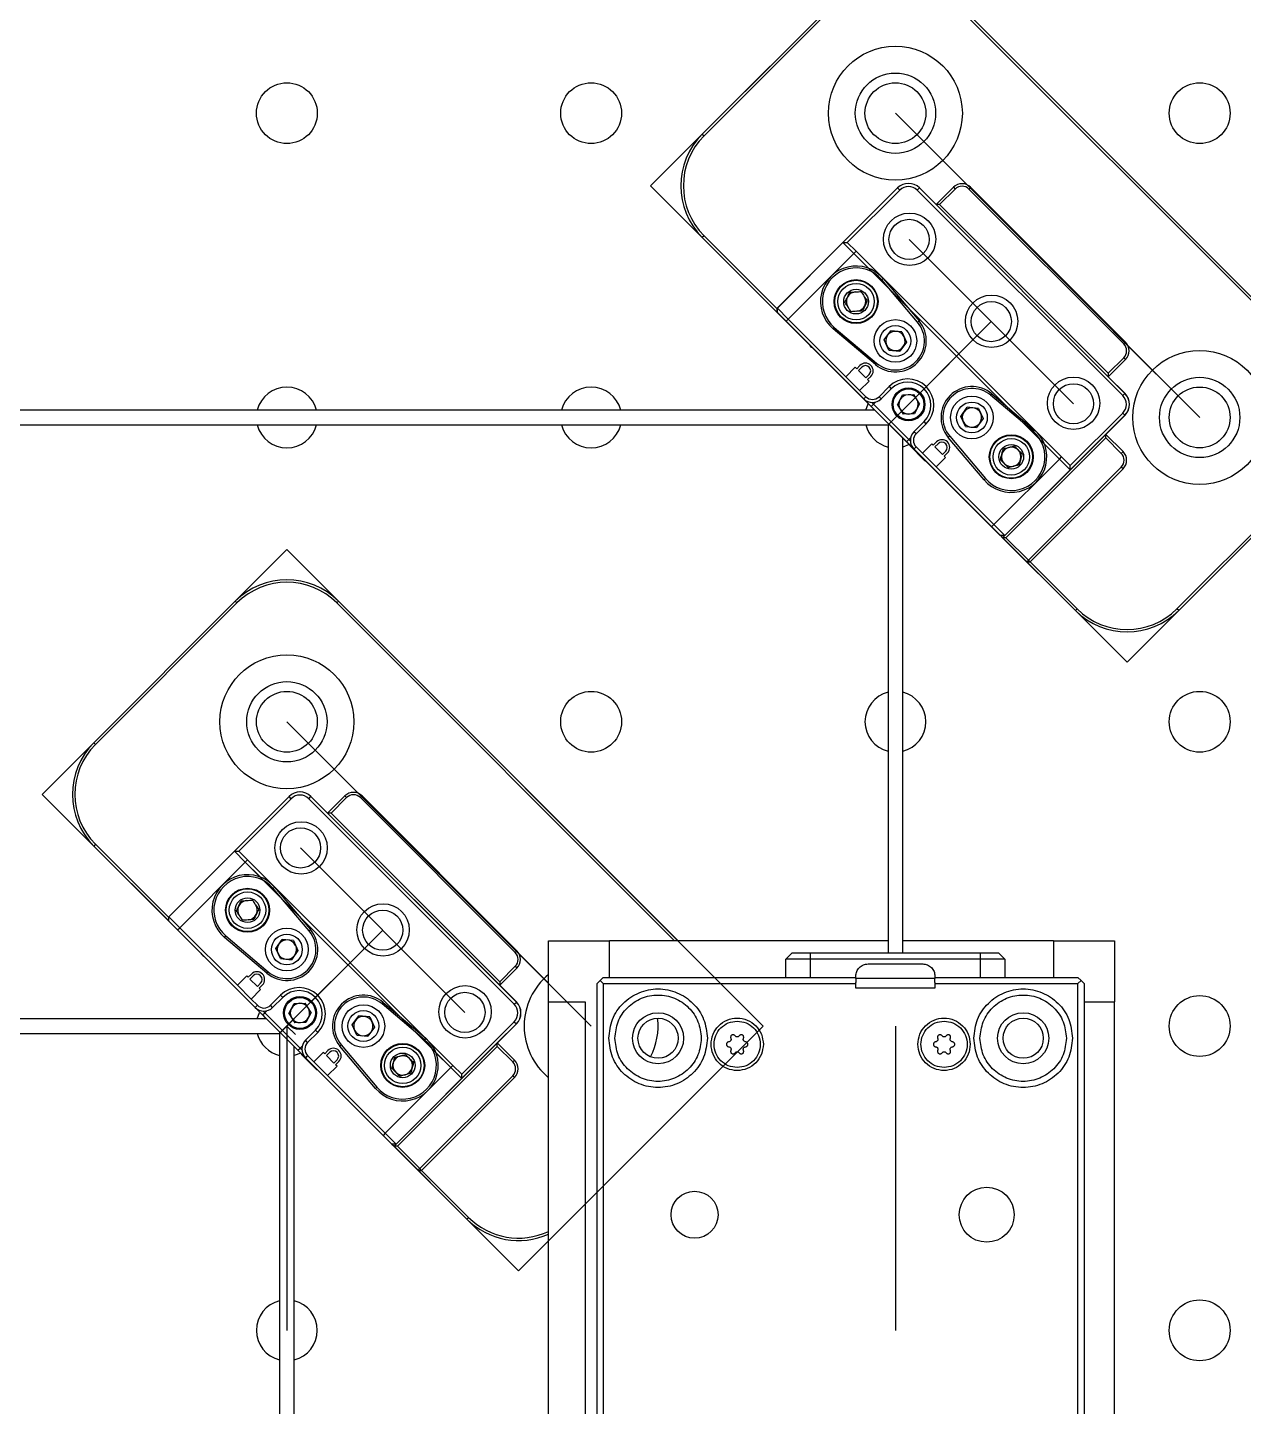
# Model space of a CAD drawing. Header units: millimetres. Extents: x 0 to 210, y 0 to 297.
# Drawn here: x 54.33 to 74.31, y 96.5 to 119.16 of the extents above; entities that cross this region are included whole.
import ezdxf

# ---------------------------------------------------------------- set-up
doc = ezdxf.new("R2010")
doc.units = ezdxf.units.MM
doc.linetypes.add('CENTERX2', pattern=[20.32, 12.7, -2.54, 2.54, -2.54])

msp = doc.modelspace()

# ---------------------------------------------------------------- linework, layer by layer
at = {"color": 7, "linetype": 'Continuous'}
for p, q in [((64.5694, 116.5608), (68.5911, 120.5825)), ((76.4195, 112.7541), (68.5911, 120.5825)), ((72.3978, 108.7324), (64.5694, 116.5608)), ((67.9086, 115.4482), (66.8309, 114.3705)), ((71.2851, 112.0716), (67.9086, 115.4482)), ((68.7111, 112.8741), (68.4711, 112.6341)), ((68.7111, 112.8741), (68.4711, 112.6341)), ((72.3978, 108.7324), (76.4195, 112.7541)), ((54.5694, 106.5608), (58.5911, 110.5825)), ((66.4195, 102.7541), (58.5911, 110.5825)), ((62.3978, 98.7324), (54.5694, 106.5608)), ((57.9086, 105.4482), (56.8309, 104.3705)), ((61.2851, 102.0716), (57.9086, 105.4482)), ((58.7111, 102.8741), (58.4711, 102.6341)), ((62.3978, 98.7324), (66.4195, 102.7541))]:
    msp.add_line(p, q, dxfattribs=at)
at = {"color": 7, "linetype": 'Continuous', "lineweight": 25}
for p, q in [((65.4179, 117.4093), (67.7425, 119.734)), ((67.7708, 119.7057), (65.4462, 117.3811)), ((75.5427, 113.5743), (69.4113, 119.7057)), ((69.4396, 119.734), (75.571, 113.6026)), ((65.4179, 117.4093), (65.4462, 117.3811)), ((66.6437, 114.5431), (68.6278, 116.5272)), ((67.729, 115.6278), (68.627, 116.5258)), ((68.6629, 116.4899), (67.8008, 115.6278)), ((68.6629, 116.4899), (68.627, 116.5258)), ((68.9503, 116.4899), (68.9862, 116.5258)), ((72.3269, 113.1133), (68.9503, 116.4899)), ((68.9862, 116.5258), (72.3628, 113.1492)), ((69.2614, 116.2528), (68.987, 116.5272)), ((69.2614, 116.2528), (69.5442, 116.5357)), ((69.5725, 116.5074), (69.318, 116.2528)), ((69.5442, 116.5357), (69.5725, 116.5074)), ((69.8271, 116.5357), (69.7988, 116.5074)), ((72.3444, 113.9618), (69.7988, 116.5074)), ((69.8271, 116.5357), (72.3727, 113.9901)), ((72.0898, 113.4244), (69.2614, 116.2528)), ((69.318, 116.2528), (69.2614, 116.2528)), ((69.318, 116.2528), (72.0898, 113.481)), ((65.4462, 115.7406), (65.4179, 115.7123)), ((66.6437, 114.4865), (65.4179, 115.7123)), ((65.4462, 115.7406), (66.6437, 114.5431)), ((66.6513, 114.5501), (67.729, 115.6278)), ((67.9086, 115.4482), (67.729, 115.6278)), ((67.729, 115.6278), (67.8008, 115.6278)), ((67.8008, 115.6278), (67.9445, 115.4841)), ((67.9086, 115.4482), (66.8309, 114.3705)), ((67.9086, 115.4482), (67.9445, 115.4841)), ((68.1532, 115.2035), (67.9086, 115.4482)), ((67.9445, 115.4841), (71.3211, 112.1075)), ((68.3906, 115.0351), (68.3673, 115.0154)), ((68.9557, 114.3197), (68.3673, 115.0154)), ((68.3906, 115.0351), (68.979, 114.3393)), ((66.6437, 114.5431), (66.6437, 114.4865)), ((66.6437, 114.4865), (66.6513, 114.4789)), ((66.6513, 114.4783), (66.6513, 114.5501)), ((66.6513, 114.5501), (66.8309, 114.3705)), ((66.795, 114.3346), (66.6513, 114.4783)), ((70.4253, 112.9315), (68.7685, 114.5883)), ((66.795, 114.3346), (66.8309, 114.3705)), ((68.0702, 113.0594), (66.795, 114.3346)), ((66.8309, 114.3705), (67.7775, 113.424)), ((67.5673, 114.2118), (67.5869, 114.2351)), ((68.263, 113.6234), (67.5673, 114.2118)), ((67.5869, 114.2351), (68.2827, 113.6467)), ((68.9557, 114.3197), (68.979, 114.3393)), ((68.4087, 114.0294), (68.5155, 114.1783)), ((68.4842, 113.8624), (68.4087, 114.0294)), ((68.6979, 114.1603), (68.5155, 114.1783)), ((68.7735, 113.9932), (68.6666, 113.8443)), ((68.6979, 114.1603), (68.7735, 113.9932)), ((72.3727, 113.9901), (72.3444, 113.9618)), ((68.4842, 113.8624), (68.6666, 113.8443)), ((67.9319, 113.5785), (67.7775, 113.424)), ((67.9553, 113.5551), (67.9319, 113.5785)), ((68.0091, 113.609), (67.9553, 113.5551)), ((68.0379, 113.5803), (67.984, 113.5264)), ((67.984, 113.5264), (68.1061, 113.4042)), ((68.2827, 113.6467), (68.263, 113.6234)), ((72.0898, 113.481), (72.3444, 113.7355)), ((72.3727, 113.7073), (72.0898, 113.4244)), ((72.3444, 113.7355), (72.3727, 113.7073)), ((67.7775, 113.424), (68.0038, 113.1977)), ((68.0038, 113.1977), (68.1582, 113.3522)), ((68.1061, 113.4042), (68.16, 113.4581)), ((68.1349, 113.3755), (68.1888, 113.4294)), ((68.1582, 113.3522), (68.1349, 113.3755)), ((72.0898, 113.481), (72.0898, 113.4244)), ((72.3642, 113.1501), (72.0898, 113.4244)), ((68.0038, 113.1977), (68.1061, 113.0953)), ((68.0702, 113.0594), (68.1061, 113.0953)), ((68.0927, 113.037), (68.0702, 113.0594)), ((68.3217, 113.0953), (68.4869, 113.2606)), ((68.3576, 113.0594), (68.3217, 113.0953)), ((68.5228, 113.2246), (68.3576, 113.0594)), ((68.4869, 113.2606), (68.5228, 113.2246)), ((68.6234, 112.9626), (68.709, 113.1248)), ((68.709, 113.1248), (68.8921, 113.1317)), ((68.9898, 112.9766), (68.8921, 113.1317)), ((70.1566, 113.1187), (70.1763, 113.142)), ((70.8524, 112.5303), (70.1566, 113.1187)), ((70.1763, 113.142), (70.8721, 112.5536)), ((72.3269, 113.1133), (72.3628, 113.1492)), ((68.2555, 112.8741), (48.8907, 112.8741)), ((68.1928, 112.9368), (68.0927, 113.037)), ((68.1928, 112.9368), (68.2287, 112.9728)), ((68.7738, 112.3558), (68.1928, 112.9368)), ((68.2012, 113.0003), (68.2287, 112.9728)), ((68.2036, 112.926), (68.2457, 112.8741)), ((68.2287, 112.9728), (68.8097, 112.3917)), ((68.2508, 112.8741), (68.2532, 112.8764)), ((68.6234, 112.9626), (68.721, 112.8075)), ((68.9898, 112.9766), (68.9042, 112.8144)), ((69.6659, 112.7721), (69.7727, 112.9211)), ((69.9552, 112.903), (69.7727, 112.9211)), ((69.9552, 112.903), (70.0307, 112.736)), ((48.7908, 112.6341), (68.4711, 112.6341)), ((68.4833, 112.6463), (68.4711, 112.6341)), ((68.4711, 112.6341), (68.4711, 103.9541)), ((68.9042, 112.8144), (68.721, 112.8075)), ((68.8964, 112.5206), (69.0616, 112.6858)), ((69.0976, 112.6499), (68.9323, 112.4847)), ((69.0976, 112.6499), (69.0616, 112.6858)), ((69.7414, 112.6051), (69.6659, 112.7721)), ((69.7414, 112.6051), (69.9239, 112.5871)), ((70.0307, 112.736), (69.9239, 112.5871)), ((71.4647, 111.9638), (72.3269, 112.8259)), ((72.3628, 112.79), (71.4647, 111.892)), ((72.049, 112.4757), (72.3642, 112.7908)), ((72.3269, 112.8259), (72.3628, 112.79)), ((68.7111, 103.9541), (68.7111, 112.4185)), ((68.7738, 112.3558), (68.8097, 112.3917)), ((68.8097, 112.3917), (68.8373, 112.3642)), ((68.9323, 112.4847), (68.8964, 112.5206)), ((69.4837, 112.4457), (69.4604, 112.426)), ((70.0488, 111.7303), (69.4604, 112.426)), ((69.4837, 112.4457), (70.0721, 111.7499)), ((70.352, 110.7786), (72.049, 112.4757)), ((72.049, 112.4191), (70.4085, 110.7786)), ((70.8721, 112.5536), (70.8524, 112.5303)), ((72.049, 112.4191), (72.049, 112.4757)), ((72.049, 112.4757), (72.3319, 112.1928)), ((72.3036, 112.1646), (72.049, 112.4191)), ((68.8178, 112.3084), (68.7111, 112.2687)), ((68.874, 112.2557), (68.7738, 112.3558)), ((68.8282, 112.291), (69.0708, 112.0484)), ((68.8964, 112.2332), (68.874, 112.2557)), ((68.9323, 112.2691), (68.8964, 112.2332)), ((70.1716, 110.958), (68.8964, 112.2332)), ((68.9323, 112.2691), (69.0347, 112.1668)), ((69.1892, 112.3212), (69.0347, 112.1668)), ((69.0347, 112.1668), (69.261, 111.9405)), ((69.2125, 112.2979), (69.1892, 112.3212)), ((69.2664, 112.3518), (69.2125, 112.2979)), ((69.2951, 112.323), (69.2412, 112.2691)), ((69.2412, 112.2691), (69.3634, 112.147)), ((69.3634, 112.147), (69.4173, 112.2009)), ((69.3921, 112.1183), (69.446, 112.1722)), ((71.2851, 112.0716), (71.0405, 112.3162)), ((72.3036, 112.1646), (72.3319, 112.1928)), ((69.261, 111.9405), (69.4155, 112.0949)), ((69.261, 111.9405), (70.2075, 110.9939)), ((69.4155, 112.0949), (69.3921, 112.1183)), ((70.2075, 110.9939), (71.2851, 112.0716)), ((70.7762, 110.4109), (72.3036, 111.9383)), ((71.2851, 112.0716), (71.3211, 112.1075)), ((71.4647, 111.892), (71.2851, 112.0716)), ((71.3211, 112.1075), (71.4647, 111.9638)), ((71.4647, 111.892), (71.4647, 111.9638)), ((72.3319, 111.91), (72.3036, 111.9383)), ((73.218, 109.6092), (75.5427, 111.9338)), ((70.0488, 111.7303), (70.0721, 111.7499)), ((71.4647, 111.892), (70.3871, 110.8143)), ((72.3319, 111.91), (70.8045, 110.3826)), ((75.571, 111.9055), (73.2463, 109.5809)), ((70.2075, 110.9939), (70.1716, 110.958)), ((70.3153, 110.8143), (70.1716, 110.958)), ((70.2075, 110.9939), (70.3871, 110.8143)), ((70.3871, 110.8143), (70.3153, 110.8143)), ((70.3158, 110.8143), (70.3518, 110.7784)), ((70.3518, 110.7784), (70.352, 110.7786)), ((71.5493, 109.5809), (70.3518, 110.7784)), ((70.4085, 110.7786), (70.352, 110.7786)), ((70.7479, 110.3826), (70.352, 110.7786)), ((70.4085, 110.7786), (70.7762, 110.4109)), ((70.7479, 110.3826), (70.7762, 110.4109)), ((70.7479, 110.3826), (70.8045, 110.3826)), ((70.8045, 110.3826), (70.7762, 110.4109)), ((70.8041, 110.3826), (71.5776, 109.6092)), ((55.4179, 107.4093), (57.7425, 109.734)), ((57.7708, 109.7057), (55.4462, 107.3811)), ((57.7425, 109.734), (57.7708, 109.7057)), ((59.4396, 109.734), (59.4113, 109.7057)), ((64.9629, 104.1541), (59.4113, 109.7057)), ((59.4396, 109.734), (65.0195, 104.1541)), ((71.5493, 109.5809), (71.5776, 109.6092)), ((73.2463, 109.5809), (73.218, 109.6092)), ((55.4179, 107.4093), (55.4462, 107.3811)), ((56.6437, 104.5431), (58.6278, 106.5272)), ((57.729, 105.6278), (58.627, 106.5258)), ((58.6629, 106.4899), (57.8008, 105.6278)), ((58.6629, 106.4899), (58.627, 106.5258)), ((58.9503, 106.4899), (58.9862, 106.5258)), ((62.3269, 103.1133), (58.9503, 106.4899)), ((58.9862, 106.5258), (62.3628, 103.1492)), ((59.2614, 106.2528), (58.987, 106.5272)), ((59.2614, 106.2528), (59.5442, 106.5357)), ((59.5725, 106.5074), (59.318, 106.2528)), ((59.5442, 106.5357), (59.5725, 106.5074)), ((59.8271, 106.5357), (59.7988, 106.5074)), ((62.3444, 103.9618), (59.7988, 106.5074)), ((59.8271, 106.5357), (62.3727, 103.9901)), ((62.0898, 103.4244), (59.2614, 106.2528)), ((59.318, 106.2528), (59.2614, 106.2528)), ((59.318, 106.2528), (62.0898, 103.481)), ((55.4462, 105.7406), (55.4179, 105.7123)), ((56.6437, 104.4865), (55.4179, 105.7123)), ((55.4462, 105.7406), (56.6437, 104.5431)), ((56.6513, 104.5501), (57.729, 105.6278)), ((57.9086, 105.4482), (57.729, 105.6278)), ((57.729, 105.6278), (57.8008, 105.6278)), ((57.8008, 105.6278), (57.9445, 105.4841)), ((57.9086, 105.4482), (56.8309, 104.3705)), ((57.9086, 105.4482), (57.9445, 105.4841)), ((58.1532, 105.2035), (57.9086, 105.4482)), ((57.9445, 105.4841), (61.3211, 102.1075)), ((58.3906, 105.0351), (58.3673, 105.0154)), ((58.9557, 104.3197), (58.3673, 105.0154)), ((58.3906, 105.0351), (58.979, 104.3393)), ((56.6437, 104.5431), (56.6437, 104.4865)), ((56.6437, 104.4865), (56.6513, 104.4789)), ((56.6513, 104.5501), (56.8309, 104.3705)), ((56.6513, 104.4783), (56.6513, 104.5501)), ((56.795, 104.3346), (56.6513, 104.4783)), ((60.4253, 102.9315), (58.7685, 104.5883)), ((56.795, 104.3346), (56.8309, 104.3705)), ((58.0702, 103.0594), (56.795, 104.3346)), ((56.8309, 104.3705), (57.7775, 103.424)), ((57.5673, 104.2118), (57.5869, 104.2351)), ((57.5869, 104.2351), (58.2827, 103.6467)), ((58.9557, 104.3197), (58.979, 104.3393)), ((58.263, 103.6234), (57.5673, 104.2118)), ((58.4087, 104.0294), (58.5155, 104.1783)), ((58.4842, 103.8624), (58.4087, 104.0294)), ((58.6979, 104.1603), (58.5155, 104.1783)), ((58.6979, 104.1603), (58.7735, 103.9932)), ((62.8911, 104.1541), (63.8911, 104.1541)), ((62.8911, 103.1541), (62.8911, 104.1541)), ((68.4711, 104.1541), (63.8911, 104.1541)), ((63.8911, 103.5541), (63.8911, 104.1541)), ((71.1911, 104.1541), (68.7111, 104.1541)), ((71.1911, 104.1541), (71.1911, 103.5541)), ((71.1911, 104.1541), (72.1911, 104.1541)), ((72.1911, 104.1541), (72.1911, 103.1541)), ((58.4842, 103.8624), (58.6666, 103.8443)), ((58.7735, 103.9932), (58.6666, 103.8443)), ((62.3727, 103.9901), (62.3444, 103.9618)), ((66.7911, 103.8541), (66.8911, 103.9541)), ((67.1911, 103.8541), (66.7911, 103.8541)), ((66.7911, 103.5541), (66.7911, 103.8541)), ((67.1911, 103.9541), (67.1911, 103.8541)), ((69.9911, 103.9541), (67.1911, 103.9541)), ((69.9911, 103.8541), (67.1911, 103.8541)), ((68.1411, 103.7741), (69.0411, 103.7741)), ((69.3311, 103.9546), (69.3311, 103.9541)), ((69.9911, 103.8541), (69.9911, 103.9541)), ((70.3911, 103.8541), (69.9911, 103.8541)), ((70.2911, 103.9541), (70.3911, 103.8541)), ((70.3911, 103.8541), (70.3911, 103.5541)), ((57.9319, 103.5785), (57.7775, 103.424)), ((57.9553, 103.5551), (57.9319, 103.5785)), ((58.0091, 103.609), (57.9553, 103.5551)), ((58.0379, 103.5803), (57.984, 103.5264)), ((58.2827, 103.6467), (58.263, 103.6234)), ((62.0898, 103.481), (62.3444, 103.7355)), ((62.3727, 103.7073), (62.0898, 103.4244)), ((62.3444, 103.7355), (62.3727, 103.7073)), ((63.7911, 103.5541), (63.7411, 103.5041)), ((63.7911, 103.5541), (67.9411, 103.5541)), ((67.9411, 103.5341), (67.9411, 103.5741)), ((69.2411, 103.5741), (69.2411, 103.5341)), ((69.2411, 103.5541), (71.5911, 103.5541)), ((71.5911, 103.5541), (71.6411, 103.5041)), ((57.7775, 103.424), (58.0038, 103.1977)), ((57.984, 103.5264), (58.1061, 103.4042)), ((58.0038, 103.1977), (58.1582, 103.3522)), ((58.1061, 103.4042), (58.16, 103.4581)), ((58.1349, 103.3755), (58.1888, 103.4294)), ((58.1582, 103.3522), (58.1349, 103.3755)), ((62.0898, 103.481), (62.0898, 103.4244)), ((62.3642, 103.1501), (62.0898, 103.4244)), ((63.7411, 103.5041), (63.6911, 103.4541)), ((63.6911, 83.6541), (63.6911, 103.4541)), ((63.7911, 103.4541), (63.7411, 103.5041)), ((63.7911, 103.4541), (63.7911, 83.6541)), ((63.7911, 103.4541), (67.9411, 103.4541)), ((69.2411, 103.5341), (67.9411, 103.5341)), ((67.9411, 103.4541), (67.9411, 103.4682)), ((67.9411, 103.3741), (67.9411, 103.4541)), ((69.2411, 103.3741), (67.9411, 103.3741)), ((69.2411, 103.4682), (69.2411, 103.4541)), ((69.2411, 103.4541), (71.5911, 103.4541)), ((69.2411, 103.4541), (69.2411, 103.3741)), ((71.6411, 103.5041), (71.5911, 103.4541)), ((71.5911, 83.6541), (71.5911, 103.4541)), ((71.6911, 103.4541), (71.6411, 103.5041)), ((71.6911, 103.4541), (71.6911, 83.6541)), ((58.0038, 103.1977), (58.1061, 103.0953)), ((58.0702, 103.0594), (58.1061, 103.0953)), ((58.3217, 103.0953), (58.4869, 103.2606)), ((58.3576, 103.0594), (58.3217, 103.0953)), ((58.5228, 103.2246), (58.3576, 103.0594)), ((58.4869, 103.2606), (58.5228, 103.2246)), ((58.6234, 102.9626), (58.709, 103.1248)), ((58.709, 103.1248), (58.8921, 103.1317)), ((58.9898, 102.9766), (58.8921, 103.1317)), ((60.1566, 103.1187), (60.1763, 103.142)), ((60.8524, 102.5303), (60.1566, 103.1187)), ((60.1763, 103.142), (60.8721, 102.5536)), ((62.3269, 103.1133), (62.3628, 103.1492)), ((62.8911, 95.5014), (62.8911, 103.1541)), ((62.8911, 103.1541), (63.4911, 103.1541)), ((63.4911, 103.1541), (63.4911, 94.5541)), ((71.6911, 103.1541), (72.1911, 103.1541)), ((72.1911, 83.6541), (72.1911, 103.1541)), ((58.2555, 102.8741), (48.8907, 102.8741)), ((58.0927, 103.037), (58.0702, 103.0594)), ((58.1928, 102.9368), (58.0927, 103.037)), ((58.1928, 102.9368), (58.2287, 102.9728)), ((58.7738, 102.3558), (58.1928, 102.9368)), ((58.2012, 103.0003), (58.2287, 102.9728)), ((58.2036, 102.926), (58.2457, 102.8741)), ((58.2287, 102.9728), (58.8097, 102.3917)), ((58.2508, 102.8741), (58.2532, 102.8764)), ((58.6234, 102.9626), (58.721, 102.8075)), ((58.9898, 102.9766), (58.9042, 102.8144)), ((59.6659, 102.7721), (59.7727, 102.9211)), ((59.9552, 102.903), (59.7727, 102.9211)), ((59.9552, 102.903), (60.0307, 102.736)), ((58.4711, 102.6341), (58.4833, 102.6463)), ((58.9042, 102.8144), (58.721, 102.8075)), ((58.8964, 102.5206), (59.0616, 102.6858)), ((59.0976, 102.6499), (58.9323, 102.4847)), ((59.0976, 102.6499), (59.0616, 102.6858)), ((59.7414, 102.6051), (59.6659, 102.7721)), ((60.0307, 102.736), (59.9239, 102.5871)), ((61.4647, 101.9638), (62.3269, 102.8259)), ((62.3628, 102.79), (61.4647, 101.892)), ((62.049, 102.4757), (62.3642, 102.7908)), ((62.3269, 102.8259), (62.3628, 102.79)), ((48.7908, 102.6341), (58.4711, 102.6341)), ((58.4711, 102.6341), (58.4711, 94.5541)), ((58.7111, 94.5541), (58.7111, 102.4185)), ((58.9323, 102.4847), (58.8964, 102.5206)), ((59.4837, 102.4457), (59.4604, 102.426)), ((60.0488, 101.7303), (59.4604, 102.426)), ((59.4837, 102.4457), (60.0721, 101.7499)), ((59.7414, 102.6051), (59.9239, 102.5871)), ((60.352, 100.7786), (62.049, 102.4757)), ((62.049, 102.4191), (60.4085, 100.7786)), ((60.8721, 102.5536), (60.8524, 102.5303)), ((62.049, 102.4191), (62.049, 102.4757)), ((62.049, 102.4757), (62.3319, 102.1928)), ((62.3036, 102.1646), (62.049, 102.4191)), ((65.8604, 102.4965), (65.8462, 102.4928)), ((65.8462, 102.4153), (65.8604, 102.4117)), ((65.8851, 102.5602), (65.889, 102.546)), ((65.9624, 102.5884), (65.9522, 102.5989)), ((66.0299, 102.5989), (66.0197, 102.5884)), ((66.0931, 102.546), (66.0971, 102.5602)), ((66.1359, 102.4928), (66.1217, 102.4965)), ((66.1217, 102.4117), (66.1359, 102.4153)), ((69.2604, 102.4965), (69.2462, 102.4928)), ((69.2462, 102.4153), (69.2604, 102.4117)), ((69.2851, 102.5602), (69.289, 102.546)), ((69.3624, 102.5884), (69.3522, 102.5989)), ((69.4299, 102.5989), (69.4197, 102.5884)), ((69.4931, 102.546), (69.4971, 102.5602)), ((69.5359, 102.4928), (69.5217, 102.4965)), ((69.5217, 102.4117), (69.5359, 102.4153)), ((58.82, 102.3096), (58.7111, 102.2687)), ((58.7738, 102.3558), (58.8097, 102.3917)), ((58.874, 102.2557), (58.7738, 102.3558)), ((58.8097, 102.3917), (58.8373, 102.3642)), ((58.8282, 102.291), (59.0708, 102.0484)), ((58.8964, 102.2332), (58.874, 102.2557)), ((58.9323, 102.2691), (58.8964, 102.2332)), ((60.1716, 100.958), (58.8964, 102.2332)), ((58.9323, 102.2691), (59.0347, 102.1668)), ((59.1892, 102.3212), (59.0347, 102.1668)), ((59.2125, 102.2979), (59.1892, 102.3212)), ((59.2664, 102.3518), (59.2125, 102.2979)), ((59.2951, 102.323), (59.2412, 102.2691)), ((59.2412, 102.2691), (59.3634, 102.147)), ((59.3634, 102.147), (59.4173, 102.2009)), ((61.2851, 102.0716), (61.0405, 102.3162)), ((62.3036, 102.1646), (62.3319, 102.1928)), ((65.889, 102.3621), (65.8851, 102.348)), ((65.9522, 102.3092), (65.9624, 102.3197)), ((66.0197, 102.3197), (66.0299, 102.3092)), ((66.0971, 102.348), (66.0931, 102.3621)), ((69.289, 102.3621), (69.2851, 102.348)), ((69.3522, 102.3092), (69.3624, 102.3197)), ((69.4197, 102.3197), (69.4299, 102.3092)), ((69.4971, 102.348), (69.4931, 102.3621)), ((59.0347, 102.1668), (59.261, 101.9405)), ((59.261, 101.9405), (59.4155, 102.0949)), ((59.3921, 102.1183), (59.446, 102.1722)), ((59.4155, 102.0949), (59.3921, 102.1183)), ((60.2075, 100.9939), (61.2851, 102.0716)), ((61.2851, 102.0716), (61.3211, 102.1075)), ((61.4647, 101.892), (61.2851, 102.0716)), ((61.3211, 102.1075), (61.4647, 101.9638)), ((61.4647, 101.892), (61.4647, 101.9638)), ((59.261, 101.9405), (60.2075, 100.9939)), ((60.0488, 101.7303), (60.0721, 101.7499)), ((61.4647, 101.892), (60.3871, 100.8143)), ((60.7762, 100.4109), (62.3036, 101.9383)), ((62.3319, 101.91), (60.8045, 100.3826)), ((62.3319, 101.91), (62.3036, 101.9383)), ((60.2075, 100.9939), (60.1716, 100.958)), ((60.3153, 100.8143), (60.1716, 100.958)), ((60.2075, 100.9939), (60.3871, 100.8143)), ((60.3871, 100.8143), (60.3153, 100.8143)), ((60.3158, 100.8143), (60.3518, 100.7784)), ((60.3518, 100.7784), (60.352, 100.7786)), ((61.5493, 99.5809), (60.3518, 100.7784)), ((60.4085, 100.7786), (60.352, 100.7786)), ((60.7479, 100.3826), (60.352, 100.7786)), ((60.4085, 100.7786), (60.7762, 100.4109)), ((60.7479, 100.3826), (60.7762, 100.4109)), ((60.7479, 100.3826), (60.8045, 100.3826)), ((60.8045, 100.3826), (60.7762, 100.4109)), ((60.8041, 100.3826), (61.5776, 99.6092)), ((63.6911, 100.3841), (63.6906, 100.3841)), ((71.6915, 100.3841), (71.6911, 100.3841)), ((61.5493, 99.5809), (61.5776, 99.6092)), ((63.6906, 99.5241), (63.6911, 99.5241))]:
    msp.add_line(p, q, dxfattribs=at)
at = {"color": 7, "linetype": 'CENTERX2'}
for p, q in [((73.5911, 112.7541), (68.5911, 117.7541)), ((68.5911, 117.7541), (70.0053, 116.3399)), ((71.5171, 112.9789), (68.8159, 115.6801)), ((68.4836, 112.6466), (70.1665, 114.3295)), ((73.5911, 112.7541), (72.1769, 114.1683)), ((68.4836, 112.6466), (69.4735, 113.6365)), ((68.5911, 112.7541), (68.4711, 112.6341)), ((63.5911, 102.7541), (58.5911, 107.7541)), ((58.5911, 107.7541), (60.0053, 106.3399)), ((61.5171, 102.9789), (58.8159, 105.6801)), ((58.4836, 102.6466), (60.1665, 104.3295)), ((63.5911, 102.7541), (62.1769, 104.1683)), ((58.4836, 102.6466), (59.4735, 103.6365)), ((58.5911, 102.7541), (58.5911, 97.7541)), ((58.5911, 102.7541), (58.7325, 102.6127)), ((68.5911, 102.7541), (68.5911, 97.7541))]:
    msp.add_line(p, q, dxfattribs=at)
at = {"color": 8, "linetype": 'Continuous', "lineweight": 25}
for p, q in [((68.0927, 113.037), (68.0928, 113.0399)), ((68.2615, 113.0055), (68.2287, 112.9728)), ((68.8097, 112.3917), (68.8425, 112.4245)), ((68.874, 112.2557), (68.8769, 112.2558)), ((69.0708, 112.0484), (69.076, 112.0536)), ((67.1911, 103.8541), (67.1911, 103.5541)), ((69.9911, 103.5541), (69.9911, 103.8541)), ((58.0927, 103.037), (58.0928, 103.0399)), ((58.2615, 103.0055), (58.2287, 102.9728)), ((58.8097, 102.3917), (58.8425, 102.4245)), ((58.874, 102.2557), (58.8769, 102.2558)), ((59.0708, 102.0484), (59.076, 102.0536))]:
    msp.add_line(p, q, dxfattribs=at)
at = {"color": 7, "linetype": 'Continuous', "lineweight": 25, "flags": 128}
for points in [[(68.1057, 112.8741), (68.1435, 112.9769), (68.1466, 112.983)], [(58.1057, 102.8741), (58.1435, 102.9769), (58.1466, 102.983)]]:
    msp.add_lwpolyline(points, dxfattribs=at)
at = {"color": 7, "linetype": 'Continuous', "lineweight": 25}
for centre, radius in [((68.5911, 117.7541), 1.1), ((68.5911, 117.7541), 0.66), ((58.5911, 117.7541), 0.5), ((63.5911, 117.7541), 0.5), ((68.5911, 117.7541), 0.5), ((73.5911, 117.7541), 0.5), ((68.8246, 115.6816), 0.4305), ((68.8159, 115.6801), 0.33), ((67.9445, 114.6579), 0.3607), ((67.9445, 114.6579), 0.3505), ((67.9445, 114.6579), 0.2997), ((67.9445, 114.6579), 0.2032), ((70.1716, 114.3346), 0.4305), ((70.1665, 114.3295), 0.33), ((68.5911, 114.0113), 0.3505), ((68.5911, 114.0113), 0.2532), ((73.5911, 112.7541), 1.1), ((71.5186, 112.9876), 0.4305), ((71.5171, 112.9789), 0.33), ((73.5911, 112.7541), 0.66), ((68.8066, 112.9696), 0.2705), ((68.8066, 112.9696), 0.2532), ((69.8483, 112.7541), 0.3505), ((73.5911, 112.7541), 0.5), ((69.8483, 112.7541), 0.2532), ((70.4949, 112.1075), 0.3607), ((70.4949, 112.1075), 0.3505), ((70.4949, 112.1075), 0.2997), ((70.4949, 112.1075), 0.2032), ((58.5911, 107.7541), 1.1), ((58.5911, 107.7541), 0.66), ((58.5911, 107.7541), 0.5), ((63.5911, 107.7541), 0.5), ((73.5911, 107.7541), 0.5), ((58.8246, 105.6816), 0.4305), ((58.8159, 105.6801), 0.33), ((57.9445, 104.6579), 0.3607), ((57.9445, 104.6579), 0.3505), ((57.9445, 104.6579), 0.2997), ((57.9445, 104.6579), 0.2032), ((60.1716, 104.3346), 0.4305), ((60.1665, 104.3295), 0.33), ((58.5911, 104.0113), 0.3505), ((58.5911, 104.0113), 0.2532), ((61.5186, 102.9876), 0.4305), ((58.8066, 102.9696), 0.2705), ((58.8066, 102.9696), 0.2532), ((59.8483, 102.7541), 0.3505), ((61.5171, 102.9789), 0.33), ((73.5911, 102.7541), 0.5), ((59.8483, 102.7541), 0.2532), ((64.6911, 102.5541), 0.42), ((64.6911, 102.5541), 0.33), ((70.6911, 102.5541), 0.42), ((70.6911, 102.5541), 0.33), ((60.4949, 102.1075), 0.3607), ((60.4949, 102.1075), 0.3505), ((60.4949, 102.1075), 0.2997), ((60.4949, 102.1075), 0.2032), ((73.5911, 97.7541), 0.5)]:
    msp.add_circle(centre, radius, dxfattribs=at)
at = {"color": 7, "linetype": 'Continuous'}
for centre, radius in [((64.6911, 102.5541), 0.42), ((70.6911, 102.5541), 0.42), ((65.2911, 99.6541), 0.3856), ((65.2911, 99.6541), 0.3856), ((70.0911, 99.6541), 0.4517), ((70.0911, 99.6541), 0.4517)]:
    msp.add_circle(centre, radius, dxfattribs=at)
at = {"color": 7, "linetype": 'Continuous', "lineweight": 25}
for centre, radius, start, end in [((66.2664, 116.5608), 1.2, 135, 225), ((66.2664, 116.5608), 1.16, 135, 225), ((68.8066, 116.3462), 0.254, 45, 135), ((68.8066, 116.3462), 0.2032, 45, 135), ((69.6857, 116.3943), 0.2, 45, 135), ((69.6857, 116.3943), 0.16, 45, 135), ((67.9445, 114.6579), 0.5842, 40.21981, 229.78019), ((67.9445, 114.6579), 0.5537, 40.21981, 229.78019), ((67.9445, 114.6579), 0.16, 154.22941, 214.22941), ((67.9445, 114.6579), 0.16, 94.22941, 154.22941), ((67.9445, 114.6579), 0.16, 334.22941, 34.22941), ((67.9445, 114.6579), 0.16, 274.22941, 334.22941), ((68.5911, 114.0113), 0.508, 229.78019, 40.21981), ((68.5911, 114.0113), 0.4775, 229.78019, 40.21981), ((68.5911, 114.0113), 0.1587, 144.34344, 204.34347), ((68.5911, 114.0113), 0.1587, 84.34342, 144.34344), ((68.5911, 114.0113), 0.1587, 24.34347, 84.34342), ((68.5911, 114.0113), 0.1588, 324.34344, 24.34347), ((72.2313, 113.8487), 0.2, 315, 45), ((67.2538, 113.9783), 0.0799, 200.57378, 249.14367), ((68.5911, 114.0113), 0.1588, 204.34347, 264.34342), ((68.5911, 114.0113), 0.1588, 264.34342, 324.34344), ((72.2313, 113.8487), 0.16, 315, 45), ((68.0989, 113.5192), 0.127, 315, 135), ((68.0989, 113.5192), 0.0864, 315, 135), ((68.7922, 112.9552), 0.4318, 315, 135), ((68.7922, 112.9552), 0.381, 315, 135), ((58.5911, 112.7541), 0.5, 90, 166.11346), ((58.5911, 112.7541), 0.5, 13.88654, 90), ((63.5911, 112.7541), 0.5, 90, 166.11346), ((63.5911, 112.7541), 0.5, 13.88654, 90), ((68.2139, 113.2031), 0.2032, 225, 315), ((68.2139, 113.2031), 0.1524, 225, 315), ((68.8066, 112.9696), 0.1588, 92.17786, 152.17789), ((68.8066, 112.9696), 0.1588, 32.17784, 92.17786), ((69.8483, 112.7541), 0.508, 49.78019, 220.21981), ((69.8483, 112.7541), 0.4775, 49.78019, 220.21981), ((72.1832, 112.9696), 0.2032, 315, 45), ((72.1832, 112.9696), 0.254, 315, 45), ((72.1846, 112.9705), 0.254, 315, 45), ((68.8066, 112.9696), 0.1588, 152.17789, 212.17784), ((68.8066, 112.9696), 0.1588, 212.17784, 272.17786), ((68.8066, 112.9696), 0.1588, 272.17786, 332.17789), ((68.8066, 112.9696), 0.1588, 332.17789, 32.17784), ((69.8483, 112.7541), 0.1588, 144.34344, 204.34347), ((69.8483, 112.7541), 0.1588, 84.34342, 144.34344), ((69.8483, 112.7541), 0.1588, 24.34347, 84.34342), ((58.5911, 112.7541), 0.5, 193.88654, 346.11346), ((63.5911, 112.7541), 0.5, 193.88654, 346.11346), ((68.5911, 112.7541), 0.5, 193.88654, 256.11346), ((69.8483, 112.7541), 0.1588, 204.34347, 264.34342), ((69.8483, 112.7541), 0.1588, 264.34342, 324.34344), ((69.8483, 112.7541), 0.1587, 324.34344, 24.34347), ((69.0401, 112.3769), 0.2032, 135, 225), ((69.0401, 112.3769), 0.1524, 135, 225), ((69.3562, 112.262), 0.127, 315, 135), ((70.4949, 112.1075), 0.5842, 220.21981, 49.78019), ((70.4949, 112.1075), 0.5537, 220.21981, 49.78019), ((69.3562, 112.262), 0.0864, 315, 135), ((70.4949, 112.1075), 0.16, 105, 165), ((70.4949, 112.1075), 0.16, 45, 105), ((70.4949, 112.1075), 0.16, 345, 45), ((72.1904, 112.0514), 0.16, 315, 45), ((72.1904, 112.0514), 0.2, 315, 45), ((69.0888, 112.0664), 0.0254, 225, 269.76508), ((70.4949, 112.1075), 0.16, 165, 225), ((70.4949, 112.1075), 0.16, 225, 285), ((70.4949, 112.1075), 0.16, 285, 345), ((58.5911, 108.8854), 1.2, 45, 135), ((58.5911, 108.8854), 1.16, 45, 135), ((72.3978, 110.4294), 1.2, 225, 315), ((72.3978, 110.4294), 1.16, 225, 315), ((68.5911, 107.7541), 0.5, 103.88654, 256.11346), ((68.5911, 107.7541), 0.5, 283.88654, 76.11346), ((56.2664, 106.5608), 1.2, 135, 225), ((56.2664, 106.5608), 1.16, 135, 225), ((58.8066, 106.3462), 0.254, 45, 135), ((58.8074, 106.3476), 0.254, 45, 135), ((58.8066, 106.3462), 0.2032, 45, 135), ((59.6857, 106.3943), 0.2, 45, 135), ((59.6857, 106.3943), 0.16, 45, 135), ((57.9445, 104.6579), 0.5842, 40.21981, 229.78019), ((57.9445, 104.6579), 0.5537, 40.21981, 229.78019), ((57.9445, 104.6579), 0.16, 154.22941, 214.22941), ((57.9445, 104.6579), 0.16, 94.22941, 154.22941), ((57.9445, 104.6579), 0.16, 334.22941, 34.22941), ((57.9445, 104.6579), 0.16, 274.22941, 334.22941), ((58.5911, 104.0113), 0.508, 229.78019, 40.21981), ((58.5911, 104.0113), 0.4775, 229.78019, 40.21981), ((58.5911, 104.0113), 0.1587, 144.34344, 204.34347), ((58.5911, 104.0113), 0.1587, 84.34342, 144.34344), ((58.5911, 104.0113), 0.1587, 24.34347, 84.34342), ((58.5911, 104.0113), 0.1588, 324.34344, 24.34347), ((57.2538, 103.9783), 0.0799, 200.20173, 249.79827), ((58.5911, 104.0113), 0.1588, 204.34347, 264.34342), ((58.5911, 104.0113), 0.1588, 264.34342, 324.34344), ((62.2313, 103.8487), 0.16, 315, 45), ((62.2313, 103.8487), 0.2, 315, 45), ((58.0989, 103.5192), 0.127, 315, 135), ((58.0989, 103.5192), 0.0864, 315, 135), ((63.5911, 102.7541), 1.1, 129.5212, 230.4788), ((58.7922, 102.9552), 0.4318, 315, 135), ((58.7922, 102.9552), 0.381, 315, 135), ((58.2139, 103.2031), 0.1524, 225, 315), ((58.8066, 102.9696), 0.1588, 92.17786, 152.17789), ((58.8066, 102.9696), 0.1588, 32.17784, 92.17786), ((59.8483, 102.7541), 0.508, 49.78019, 220.21981), ((59.8483, 102.7541), 0.4775, 49.78019, 220.21981), ((62.1832, 102.9696), 0.2032, 315, 45), ((62.1832, 102.9696), 0.254, 315, 45), ((62.1846, 102.9705), 0.254, 315, 45), ((58.2139, 103.2031), 0.2032, 225, 315), ((58.8066, 102.9696), 0.1588, 152.17789, 212.17784), ((58.8066, 102.9696), 0.1588, 212.17784, 272.17786), ((58.8066, 102.9696), 0.1587, 272.17786, 332.17789), ((58.8066, 102.9696), 0.1588, 332.17789, 32.17784), ((59.8483, 102.7541), 0.1588, 84.34342, 144.34344), ((59.8483, 102.7541), 0.1587, 24.34347, 84.34342), ((63.5911, 102.7541), 1.1, 332.60784, 6.78247), ((59.8483, 102.7541), 0.1588, 144.34344, 204.34347), ((59.8483, 102.7541), 0.1588, 204.34347, 264.34342), ((59.8483, 102.7541), 0.1588, 264.34342, 324.34344), ((59.8483, 102.7541), 0.1587, 324.34344, 24.34347), ((58.5911, 102.7541), 0.5, 193.88654, 256.11346), ((59.0401, 102.3769), 0.2032, 135, 225), ((59.0401, 102.3769), 0.1524, 135, 225), ((60.4949, 102.1075), 0.5842, 220.21981, 49.78019), ((60.4949, 102.1075), 0.5537, 220.21981, 49.78019), ((59.3562, 102.262), 0.127, 315, 135), ((59.3562, 102.262), 0.0864, 315, 135), ((60.4949, 102.1075), 0.16, 105, 165), ((60.4949, 102.1075), 0.16, 45, 105), ((60.4949, 102.1075), 0.16, 345, 45), ((62.1904, 102.0514), 0.2, 315, 45), ((59.0888, 102.0664), 0.0254, 225, 269.76508), ((60.4949, 102.1075), 0.16, 165, 225), ((60.4949, 102.1075), 0.16, 225, 285), ((60.4949, 102.1075), 0.16, 285, 345), ((62.1904, 102.0514), 0.16, 315, 45), ((62.3978, 100.4294), 1.2, 225, 294.27116), ((62.3978, 100.4294), 1.16, 225, 295.16522), ((58.5911, 97.7541), 0.5, 103.88654, 256.11346), ((58.5911, 97.7541), 0.5, 283.88654, 76.11346)]:
    msp.add_arc(centre, radius, start, end, dxfattribs=at)
for points, knots in [([(67.7602, 114.6443), (67.7705, 114.6655), (67.7874, 114.7005), (67.8166, 114.761), (67.8319, 114.7926), (67.8406, 114.8107)], [0, 0, 0, 0, 0.39827989, 0.65758304, 1, 1, 1, 1]), ([(67.8642, 114.4915), (67.8509, 114.511), (67.829, 114.5432), (67.7913, 114.5986), (67.7715, 114.6277), (67.7602, 114.6443)], [0, 0, 0, 0, 0.3982799, 0.657583, 1, 1, 1, 1]), ([(67.8406, 114.8107), (67.8538, 114.8116), (67.8824, 114.8138), (67.9319, 114.8174), (67.982, 114.8211), (68.011, 114.8233), (68.0248, 114.8243)], [0, 0, 0, 0, 0.2310333, 0.497074, 0.7599085, 1, 1, 1, 1]), ([(68.0248, 114.8243), (68.0381, 114.8048), (68.06, 114.7726), (68.0977, 114.7171), (68.1175, 114.6881), (68.1288, 114.6715)], [0, 0, 0, 0, 0.3982799, 0.657583, 1, 1, 1, 1]), ([(68.1288, 114.6715), (68.1185, 114.6503), (68.1016, 114.6152), (68.0724, 114.5548), (68.0571, 114.5231), (68.0484, 114.5051)], [0, 0, 0, 0, 0.3982799, 0.657583, 1, 1, 1, 1]), ([(68.0484, 114.5051), (68.0346, 114.5041), (68.0056, 114.502), (67.9555, 114.4982), (67.906, 114.4946), (67.8774, 114.4925), (67.8642, 114.4915)], [0, 0, 0, 0, 0.2400915, 0.502926, 0.7689667, 1, 1, 1, 1]), ([(70.3164, 112.0597), (70.3225, 112.0824), (70.3326, 112.12), (70.3499, 112.1849), (70.359, 112.2188), (70.3642, 112.2382)], [0, 0, 0, 0, 0.3982799, 0.657583, 1, 1, 1, 1]), ([(70.3642, 112.2382), (70.387, 112.2443), (70.4246, 112.2543), (70.4894, 112.2717), (70.5234, 112.2808), (70.5427, 112.286)], [0, 0, 0, 0, 0.3982799, 0.657583, 1, 1, 1, 1]), ([(70.5427, 112.286), (70.5525, 112.2762), (70.573, 112.2556), (70.6086, 112.2201), (70.6437, 112.185), (70.6639, 112.1647), (70.6734, 112.1553)], [0, 0, 0, 0, 0.2400915, 0.502926, 0.7689667, 1, 1, 1, 1]), ([(70.6734, 112.1553), (70.6673, 112.1326), (70.6572, 112.095), (70.6398, 112.0301), (70.6307, 111.9962), (70.6255, 111.9768)], [0, 0, 0, 0, 0.39827989, 0.65758304, 1, 1, 1, 1]), ([(70.4471, 111.929), (70.4376, 111.9384), (70.4174, 111.9587), (70.3823, 111.9938), (70.3467, 112.0293), (70.3262, 112.0499), (70.3164, 112.0597)], [0, 0, 0, 0, 0.2310333, 0.497074, 0.7599085, 1, 1, 1, 1]), ([(70.6255, 111.9768), (70.6028, 111.9707), (70.5652, 111.9607), (70.5004, 111.9433), (70.4664, 111.9342), (70.4471, 111.929)], [0, 0, 0, 0, 0.3982799, 0.657583, 1, 1, 1, 1]), ([(57.7602, 104.6443), (57.7705, 104.6655), (57.7874, 104.7005), (57.8166, 104.761), (57.8319, 104.7926), (57.8406, 104.8107)], [0, 0, 0, 0, 0.3982799, 0.657583, 1, 1, 1, 1]), ([(57.8406, 104.8107), (57.8538, 104.8116), (57.8824, 104.8138), (57.9319, 104.8174), (57.982, 104.8211), (58.011, 104.8233), (58.0248, 104.8243)], [0, 0, 0, 0, 0.2310333, 0.497074, 0.7599085, 1, 1, 1, 1]), ([(58.0248, 104.8243), (58.0381, 104.8048), (58.06, 104.7726), (58.0977, 104.7171), (58.1175, 104.6881), (58.1288, 104.6715)], [0, 0, 0, 0, 0.3982799, 0.657583, 1, 1, 1, 1]), ([(57.8642, 104.4915), (57.8509, 104.511), (57.829, 104.5432), (57.7913, 104.5986), (57.7715, 104.6277), (57.7602, 104.6443)], [0, 0, 0, 0, 0.3982799, 0.657583, 1, 1, 1, 1]), ([(58.0484, 104.5051), (58.0346, 104.5041), (58.0056, 104.502), (57.9555, 104.4982), (57.906, 104.4946), (57.8774, 104.4925), (57.8642, 104.4915)], [0, 0, 0, 0, 0.2400915, 0.502926, 0.7689667, 1, 1, 1, 1]), ([(58.1288, 104.6715), (58.1185, 104.6503), (58.1016, 104.6152), (58.0724, 104.5548), (58.0571, 104.5231), (58.0484, 104.5051)], [0, 0, 0, 0, 0.39827989, 0.65758304, 1, 1, 1, 1]), ([(60.3164, 102.0597), (60.3225, 102.0824), (60.3326, 102.12), (60.3499, 102.1849), (60.359, 102.2188), (60.3642, 102.2382)], [0, 0, 0, 0, 0.3982799, 0.657583, 1, 1, 1, 1]), ([(60.3642, 102.2382), (60.387, 102.2443), (60.4246, 102.2543), (60.4894, 102.2717), (60.5234, 102.2808), (60.5427, 102.286)], [0, 0, 0, 0, 0.3982799, 0.657583, 1, 1, 1, 1]), ([(60.5427, 102.286), (60.5525, 102.2762), (60.573, 102.2556), (60.6086, 102.2201), (60.6437, 102.185), (60.6639, 102.1647), (60.6734, 102.1553)], [0, 0, 0, 0, 0.2400915, 0.502926, 0.7689667, 1, 1, 1, 1]), ([(60.4471, 101.929), (60.4376, 101.9384), (60.4174, 101.9587), (60.3823, 101.9938), (60.3467, 102.0293), (60.3262, 102.0499), (60.3164, 102.0597)], [0, 0, 0, 0, 0.2310333, 0.497074, 0.7599085, 1, 1, 1, 1]), ([(60.6255, 101.9768), (60.6028, 101.9707), (60.5652, 101.9607), (60.5004, 101.9433), (60.4664, 101.9342), (60.4471, 101.929)], [0, 0, 0, 0, 0.3982799, 0.657583, 1, 1, 1, 1]), ([(60.6734, 102.1553), (60.6673, 102.1326), (60.6572, 102.095), (60.6398, 102.0301), (60.6307, 101.9962), (60.6255, 101.9768)], [0, 0, 0, 0, 0.3982799, 0.657583, 1, 1, 1, 1])]:
    msp.add_open_spline(points, degree=3, knots=knots, dxfattribs=at)
for points in [[(67.1911, 103.9541), (67.1518, 103.9541), (67.0731, 103.9541), (66.974, 103.9541), (66.9046, 103.9541), (66.8956, 103.9541), (66.8911, 103.9541)], [(67.9411, 103.5741), (67.9441, 103.6003), (67.9501, 103.6527), (67.9963, 103.7188), (68.0624, 103.7651), (68.1149, 103.7711), (68.1411, 103.7741)], [(69.0411, 103.7741), (69.0673, 103.7711), (69.1197, 103.7651), (69.1858, 103.7188), (69.232, 103.6527), (69.2381, 103.6003), (69.2411, 103.5741)], [(70.2911, 103.9541), (70.2866, 103.9541), (70.2775, 103.9541), (70.2082, 103.9541), (70.109, 103.9541), (70.0304, 103.9541), (69.9911, 103.9541)], [(63.8811, 102.5541), (63.8933, 102.6601), (63.9176, 102.8721), (64.1049, 103.1417), (64.3727, 103.3219), (64.6911, 103.3851), (65.0095, 103.3219), (65.2772, 103.1417), (65.4645, 102.8721), (65.4889, 102.6601), (65.501, 102.5541)], [(67.9411, 103.5341), (67.9411, 103.5227), (67.9411, 103.5), (67.9411, 103.4788), (67.9411, 103.4682)], [(69.2411, 103.4682), (69.2411, 103.4788), (69.2411, 103.5), (69.2411, 103.5227), (69.2411, 103.5341)], [(69.8811, 102.5541), (69.8933, 102.6601), (69.9176, 102.8721), (70.1049, 103.1417), (70.3727, 103.3219), (70.6911, 103.3851), (71.0095, 103.3219), (71.2772, 103.1417), (71.4645, 102.8721), (71.4889, 102.6601), (71.501, 102.5541)], [(63.9811, 102.5541), (63.9918, 102.647), (64.0131, 102.8328), (64.1773, 103.0692), (64.412, 103.2271), (64.6911, 103.2825), (64.9702, 103.2271), (65.2049, 103.0692), (65.369, 102.8328), (65.3904, 102.647), (65.4011, 102.5541)], [(69.9811, 102.5541), (69.9918, 102.647), (70.0131, 102.8328), (70.1773, 103.0692), (70.412, 103.2271), (70.6911, 103.2825), (70.9702, 103.2271), (71.2049, 103.0692), (71.369, 102.8328), (71.3904, 102.647), (71.4011, 102.5541)], [(65.5611, 102.4541), (65.5675, 102.5104), (65.5805, 102.6229), (65.6799, 102.766), (65.822, 102.8617), (65.9911, 102.8953), (66.1601, 102.8617), (66.3022, 102.766), (66.4017, 102.6229), (66.4146, 102.5104), (66.4211, 102.4541)], [(68.9611, 102.4541), (68.9675, 102.5104), (68.9805, 102.6229), (69.0799, 102.766), (69.222, 102.8617), (69.3911, 102.8953), (69.5601, 102.8617), (69.7022, 102.766), (69.8017, 102.6229), (69.8146, 102.5104), (69.8211, 102.4541)], [(65.9911, 102.0741), (65.9413, 102.0798), (65.8419, 102.0912), (65.7154, 102.1791), (65.6309, 102.3047), (65.6012, 102.4541), (65.6309, 102.6035), (65.7154, 102.7291), (65.8419, 102.8169), (65.9413, 102.8284), (65.9911, 102.8341)], [(65.9911, 102.8341), (66.0408, 102.8284), (66.1403, 102.8169), (66.2668, 102.7291), (66.3513, 102.6035), (66.381, 102.4541), (66.3513, 102.3047), (66.2668, 102.1791), (66.1403, 102.0912), (66.0408, 102.0798), (65.9911, 102.0741)], [(69.3911, 102.0741), (69.3413, 102.0798), (69.2419, 102.0912), (69.1154, 102.1791), (69.0309, 102.3047), (69.0012, 102.4541), (69.0309, 102.6035), (69.1154, 102.7291), (69.2419, 102.8169), (69.3413, 102.8284), (69.3911, 102.8341)], [(69.3911, 102.8341), (69.4408, 102.8284), (69.5403, 102.8169), (69.6668, 102.7291), (69.7513, 102.6035), (69.781, 102.4541), (69.7513, 102.3047), (69.6668, 102.1791), (69.5403, 102.0912), (69.4408, 102.0798), (69.3911, 102.0741)], [(65.501, 102.5541), (65.4889, 102.4481), (65.4645, 102.236), (65.2772, 101.9664), (65.0095, 101.7863), (64.6911, 101.723), (64.3727, 101.7863), (64.1049, 101.9664), (63.9176, 102.236), (63.8933, 102.4481), (63.8811, 102.5541)], [(65.4011, 102.5541), (65.3904, 102.4612), (65.369, 102.2753), (65.2049, 102.039), (64.9702, 101.8811), (64.6911, 101.8256), (64.412, 101.8811), (64.1773, 102.039), (64.0131, 102.2753), (63.9918, 102.4612), (63.9811, 102.5541)], [(66.4211, 102.4541), (66.4146, 102.3978), (66.4017, 102.2852), (66.3022, 102.1421), (66.1601, 102.0465), (65.9911, 102.0129), (65.822, 102.0465), (65.6799, 102.1421), (65.5805, 102.2852), (65.5675, 102.3978), (65.5611, 102.4541)], [(65.8462, 102.4928), (65.842, 102.4913), (65.8337, 102.4883), (65.8239, 102.479), (65.8175, 102.4673), (65.8153, 102.4541), (65.8175, 102.4408), (65.8239, 102.4291), (65.8337, 102.4198), (65.842, 102.4168), (65.8462, 102.4153)], [(65.889, 102.546), (65.8899, 102.5408), (65.8916, 102.5302), (65.886, 102.5147), (65.8754, 102.5022), (65.8654, 102.4984), (65.8604, 102.4965)], [(65.8604, 102.4117), (65.8654, 102.4098), (65.8754, 102.4059), (65.886, 102.3934), (65.8916, 102.378), (65.8899, 102.3674), (65.889, 102.3621)], [(65.9522, 102.5989), (65.9488, 102.6018), (65.9421, 102.6075), (65.9291, 102.6113), (65.9158, 102.611), (65.9032, 102.6063), (65.8928, 102.5977), (65.8859, 102.5864), (65.8827, 102.5732), (65.8843, 102.5645), (65.8851, 102.5602)], [(66.0197, 102.5884), (66.0155, 102.5851), (66.0072, 102.5783), (65.9911, 102.5754), (65.9749, 102.5783), (65.9666, 102.5851), (65.9624, 102.5884)], [(66.0971, 102.5602), (66.0979, 102.5645), (66.0994, 102.5732), (66.0962, 102.5864), (66.0893, 102.5977), (66.0789, 102.6063), (66.0664, 102.611), (66.053, 102.6113), (66.0401, 102.6075), (66.0333, 102.6018), (66.0299, 102.5989)], [(66.1217, 102.4965), (66.1167, 102.4984), (66.1067, 102.5022), (66.0961, 102.5147), (66.0906, 102.5302), (66.0923, 102.5408), (66.0931, 102.546)], [(66.0931, 102.3621), (66.0923, 102.3674), (66.0906, 102.378), (66.0961, 102.3934), (66.1067, 102.4059), (66.1167, 102.4098), (66.1217, 102.4117)], [(66.1359, 102.4153), (66.1401, 102.4168), (66.1484, 102.4198), (66.1582, 102.4291), (66.1646, 102.4408), (66.1668, 102.4541), (66.1646, 102.4673), (66.1582, 102.479), (66.1484, 102.4883), (66.1401, 102.4913), (66.1359, 102.4928)], [(69.8211, 102.4541), (69.8146, 102.3978), (69.8017, 102.2852), (69.7022, 102.1421), (69.5601, 102.0465), (69.3911, 102.0129), (69.222, 102.0465), (69.0799, 102.1421), (68.9805, 102.2852), (68.9675, 102.3978), (68.9611, 102.4541)], [(69.2462, 102.4928), (69.242, 102.4913), (69.2337, 102.4883), (69.2239, 102.479), (69.2175, 102.4673), (69.2153, 102.4541), (69.2175, 102.4408), (69.2239, 102.4291), (69.2337, 102.4198), (69.242, 102.4168), (69.2462, 102.4153)], [(69.289, 102.546), (69.2899, 102.5408), (69.2916, 102.5302), (69.286, 102.5147), (69.2754, 102.5022), (69.2654, 102.4984), (69.2604, 102.4965)], [(69.2604, 102.4117), (69.2654, 102.4098), (69.2754, 102.4059), (69.286, 102.3934), (69.2916, 102.378), (69.2899, 102.3674), (69.289, 102.3621)], [(69.3522, 102.5989), (69.3488, 102.6018), (69.3421, 102.6075), (69.3291, 102.6113), (69.3158, 102.611), (69.3032, 102.6063), (69.2928, 102.5977), (69.2859, 102.5864), (69.2827, 102.5732), (69.2843, 102.5645), (69.2851, 102.5602)], [(69.4197, 102.5884), (69.4155, 102.5851), (69.4072, 102.5783), (69.3911, 102.5754), (69.3749, 102.5783), (69.3666, 102.5851), (69.3624, 102.5884)], [(69.4971, 102.5602), (69.4979, 102.5645), (69.4994, 102.5732), (69.4962, 102.5864), (69.4893, 102.5977), (69.4789, 102.6063), (69.4664, 102.611), (69.453, 102.6113), (69.4401, 102.6075), (69.4333, 102.6018), (69.4299, 102.5989)], [(69.5217, 102.4965), (69.5167, 102.4984), (69.5067, 102.5022), (69.4961, 102.5147), (69.4906, 102.5302), (69.4923, 102.5408), (69.4931, 102.546)], [(69.4931, 102.3621), (69.4923, 102.3674), (69.4906, 102.378), (69.4961, 102.3934), (69.5067, 102.4059), (69.5167, 102.4098), (69.5217, 102.4117)], [(69.5359, 102.4153), (69.5401, 102.4168), (69.5484, 102.4198), (69.5582, 102.4291), (69.5646, 102.4408), (69.5668, 102.4541), (69.5646, 102.4673), (69.5582, 102.479), (69.5484, 102.4883), (69.5401, 102.4913), (69.5359, 102.4928)], [(71.501, 102.5541), (71.4889, 102.4481), (71.4645, 102.236), (71.2772, 101.9664), (71.0095, 101.7863), (70.6911, 101.723), (70.3727, 101.7863), (70.1049, 101.9664), (69.9176, 102.236), (69.8933, 102.4481), (69.8811, 102.5541)], [(71.4011, 102.5541), (71.3904, 102.4612), (71.369, 102.2753), (71.2049, 102.039), (70.9702, 101.8811), (70.6911, 101.8256), (70.412, 101.8811), (70.1773, 102.039), (70.0131, 102.2753), (69.9918, 102.4612), (69.9811, 102.5541)], [(65.8851, 102.348), (65.8843, 102.3436), (65.8827, 102.3349), (65.8859, 102.3218), (65.8928, 102.3104), (65.9032, 102.3019), (65.9158, 102.2972), (65.9291, 102.2968), (65.9421, 102.3007), (65.9488, 102.3064), (65.9522, 102.3092)], [(65.9624, 102.3197), (65.9666, 102.3231), (65.9749, 102.3299), (65.9911, 102.3328), (66.0072, 102.3299), (66.0155, 102.3231), (66.0197, 102.3197)], [(66.0299, 102.3092), (66.0333, 102.3064), (66.0401, 102.3007), (66.053, 102.2968), (66.0664, 102.2972), (66.0789, 102.3019), (66.0893, 102.3104), (66.0962, 102.3218), (66.0994, 102.3349), (66.0979, 102.3436), (66.0971, 102.348)], [(69.2851, 102.348), (69.2843, 102.3436), (69.2827, 102.3349), (69.2859, 102.3218), (69.2928, 102.3104), (69.3032, 102.3019), (69.3158, 102.2972), (69.3291, 102.2968), (69.3421, 102.3007), (69.3488, 102.3064), (69.3522, 102.3092)], [(69.3624, 102.3197), (69.3666, 102.3231), (69.3749, 102.3299), (69.3911, 102.3328), (69.4072, 102.3299), (69.4155, 102.3231), (69.4197, 102.3197)], [(69.4299, 102.3092), (69.4333, 102.3064), (69.4401, 102.3007), (69.453, 102.2968), (69.4664, 102.2972), (69.4789, 102.3019), (69.4893, 102.3104), (69.4962, 102.3218), (69.4994, 102.3349), (69.4979, 102.3436), (69.4971, 102.348)]]:
    msp.add_open_spline(points, degree=3, dxfattribs=at)

doc.saveas('drawing.dxf')
